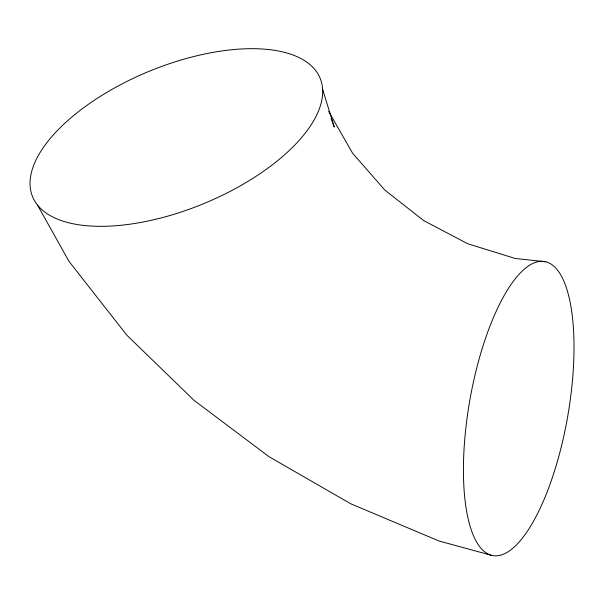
<?xml version="1.0" encoding="UTF-8"?>
<svg xmlns="http://www.w3.org/2000/svg" width="604" height="604" viewBox="0 0 604 604"><rect width="100%" height="100%" fill="white"/><g stroke="black" fill="none" stroke-linecap="round" stroke-linejoin="round"><path stroke-width="0.91" d="M545.752 261.774A149.309 49.604 -80 0 0 463.427 471.286A149.309 49.604 -80 0 0 546.869 492.63A149.309 49.604 -80 0 0 545.752 261.774L515.204 258.474L467.647 243.714L423.661 220.566L384.808 190.056L352.615 153.265L328.659 111.378M490.999 555.189L439.093 541.025L350.901 503.864L269.044 456.707L194.095 400.392L126.931 335.273L69.037 261.441L37.546 205.164M331.151 118.346L334.261 127.059L322.612 89.324A155.5 71.574 -22.4 0 0 99.048 97.168A155.5 71.574 -22.4 0 0 107.308 226.213A155.5 71.574 -22.4 0 0 322.619 89.324"/></g></svg>
